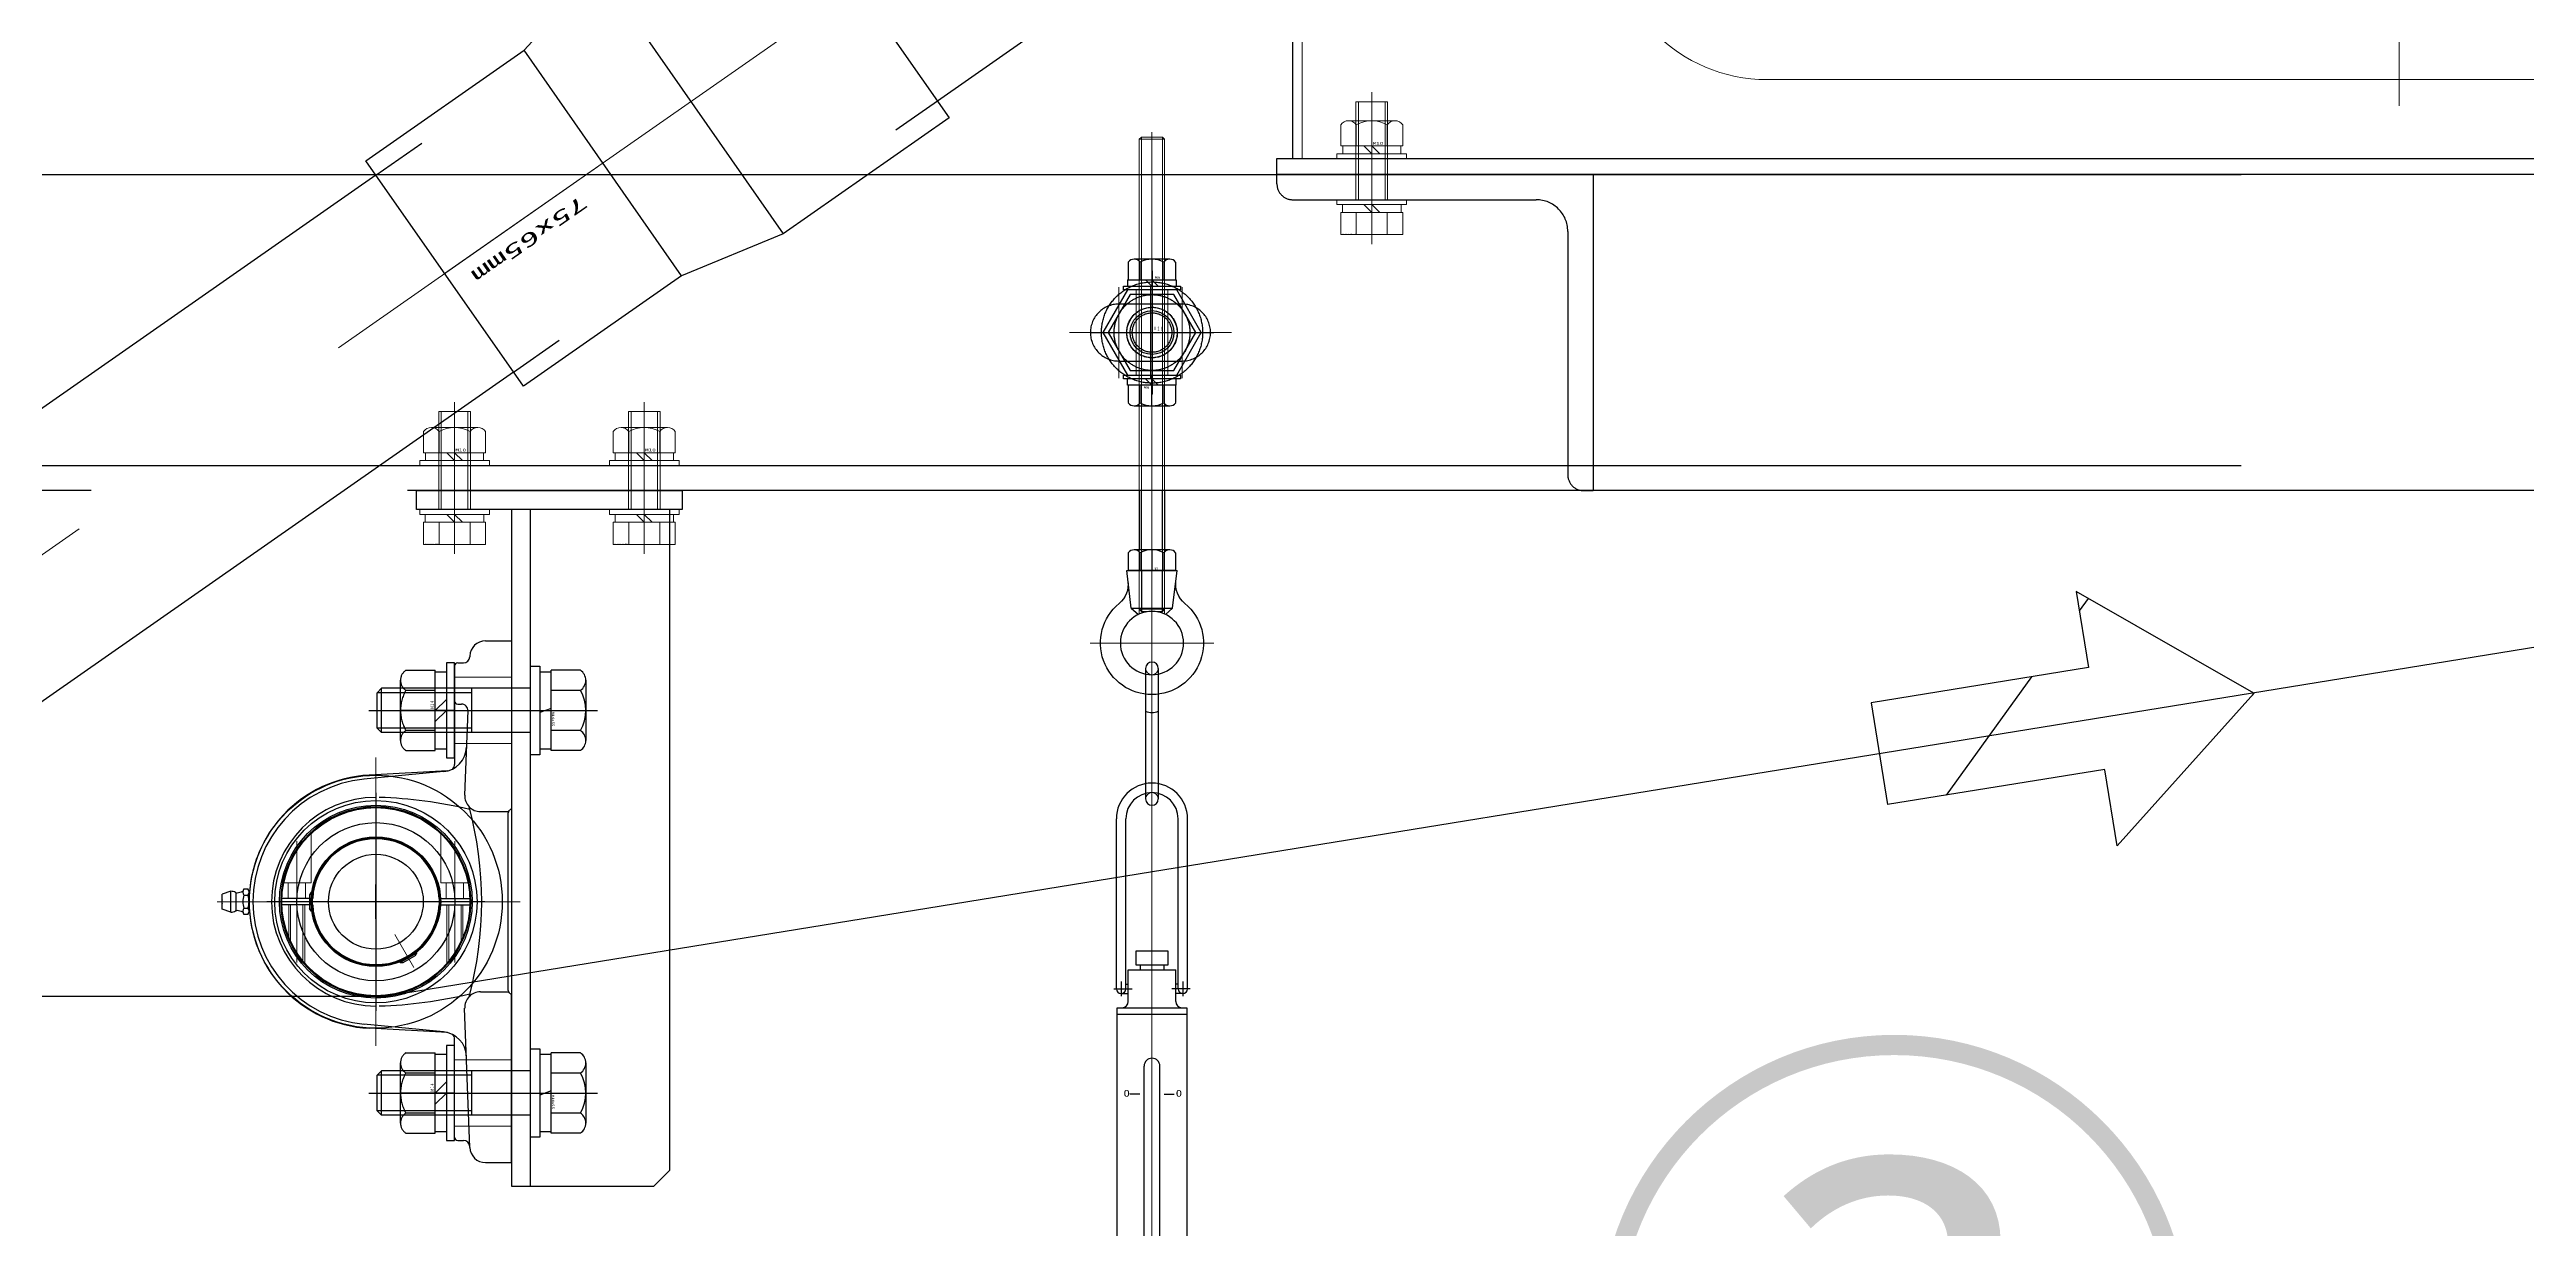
# Model space of a CAD drawing. Units: millimetres at full size. Extents: x -18456 to 18937, y -12290 to 13871.
# Drawn here: x 1365 to 3715, y -4297 to -3178 of the extents above; entities that cross this region are included whole.
import ezdxf
from ezdxf.enums import TextEntityAlignment as Align

# ---------------------------------------------------------------- set-up
doc = ezdxf.new("R2010")
doc.units = ezdxf.units.MM
doc.header["$LTSCALE"] = 100
doc.linetypes.add('CHAIN2', pattern=[12, 9, -1, 1, -1])
doc.linetypes.add('DOUBLE_CHAIN2', pattern=[12.8, 9, -1, 0.6, -0.6, 0.6, -1])
for name, color, linetype in [('0-2_0', 2, 'Continuous'), ('0-3_06_PHANTOM', 2, 'DOUBLE_CHAIN2'), ('0-4_08_DIM', 3, 'Continuous'), ('0-6_10_DRAFT', 1, 'Continuous'), ('0-A_01_NORMAL', 134, 'Continuous')]:
    doc.layers.add(name, color=color, linetype=linetype)
for name, color, linetype, lineweight in [('0-7_05_CENTER', 2, 'CHAIN2', 18), ('0-8_04_HIDDEN', 7, 'Continuous', 18), ('1-2', 5, 'Continuous', 18)]:
    doc.layers.add(name, color=color, linetype=linetype, lineweight=lineweight)
doc.styles.add('ＭＳ ゴシック', font='')
doc.styles.get('ＭＳ ゴシック').set_extended_font_data('MS Gothic')

# ---------------------------------------------------------------- blocks, each defined once
blk = doc.blocks.new('A$C7D504894_1')
at = {"layer": '0-2_0', "color": 134}
for p, q in [((-25, 700), (675, 700)), ((-25, 5), (-25, 700)), ((715, 700), (715, 699)), ((675, 697), (-25, 697)), ((678, 692.5), (678, 662)), ((713, 697), (682.5, 697)), ((-25, 660), (513.36, 660)), ((636.64, 660), (675, 660)), ((675, 5), (675, 542.98))]:
    blk.add_line(p, q, dxfattribs=at)
for points in [[(675, 660), (675, 700), (-25, 700), (-25, 660)], [(675, 542.98), (675, 607.02), (675, 700)], [(676, 660), (675, 660), (675, 700), (715, 700)]]:
    blk.add_lwpolyline(points, dxfattribs=at)
blk.add_lwpolyline([(-30, 5), (680, 5), (680, 0), (-30, 0)], close=True, dxfattribs=at)
for centre, radius in [((575, 575), 105), ((542.22, 656.13), 9.5), ((609.19, 655.54), 9.5), ((575, 575), 57.15), ((575, 575), 53.15), ((494.46, 609.19), 9.5), ((656.13, 607.78), 9.5), ((493.87, 542.22), 9.5), ((655.54, 540.81), 9.5), ((540.81, 494.46), 9.5), ((607.78, 493.87), 9.5)]:
    blk.add_circle(centre, radius, dxfattribs=at)
for centre, radius, start, end in [((713, 699), 2, 270, 0), ((682.5, 692.5), 4.5, 90, 180), ((676, 662), 2, 270, 0)]:
    blk.add_arc(centre, radius, start, end, dxfattribs=at)
at = {"layer": '0-3_06_PHANTOM'}
blk.add_line((-22, 575), (672, 575), dxfattribs=at)
at = {"layer": '0-7_05_CENTER'}
for p, q in [((200, 688.77), (200, 708.16)), ((450, 688.77), (450, 708.16)), ((695, 688.77), (695, 708.16)), ((575, 687.5), (575, 462.5)), ((536.79, 669.57), (547.65, 642.68)), ((614.85, 668.89), (603.52, 642.2)), ((481.11, 614.85), (507.8, 603.52)), ((669.57, 613.21), (642.68, 602.35)), ((687.5, 575), (462.5, 575)), ((480.43, 536.79), (507.32, 547.65)), ((668.89, 535.15), (642.2, 546.48)), ((535.15, 481.11), (546.48, 507.8)), ((613.21, 480.43), (602.35, 507.32)), ((325, 308.9), (325, 491.1)), ((416.1, 400), (233.9, 400)), ((0, -7.24), (0, 12.16)), ((650, -7.24), (650, 12.16))]:
    blk.add_line(p, q, dxfattribs=at)
blk.add_circle((575, 575), 87.5, dxfattribs=at)
at = {"layer": '0-8_04_HIDDEN'}
for p, q in [((-22, 5), (-22, 700)), ((672, 5), (672, 700)), ((513.36, 660), (636.64, 660))]:
    blk.add_line(p, q, dxfattribs=at)
blk.add_circle((325, 400), 75, dxfattribs=at)
blk = doc.blocks.new('A$C67527B72_1')
at = {"layer": '0-6_10_DRAFT'}
for p, q in [((637, 211.09), (637, 188.91)), ((648.09, 200), (625.91, 200)), ((267, 186.09), (267, 163.91)), ((278.09, 175), (255.91, 175)), ((267, -186.09), (267, -163.91)), ((278.09, -175), (255.91, -175)), ((637, -211.09), (637, -188.91)), ((648.09, -200), (625.91, -200))]:
    blk.add_line(p, q, dxfattribs=at)
at = {"layer": '0-7_05_CENTER'}
blk.add_line((-88, 0), (695.26, 0), dxfattribs=at)
at = {"layer": '0-8_04_HIDDEN'}
for p, q in [((263.67, 199.78), (637, 250)), ((537, 150), (267, 150)), ((-77, 12.5), (-78, 11.5)), ((-78, 11.5), (-78, 0)), ((0, 12.5), (-77, 12.5)), ((-77, 12.5), (-77, 4)), ((0, 14), (1, 15)), ((0, -14), (0, 14)), ((1, 15), (1, -15)), ((636, 15), (1, 15)), ((537, 15), (537, -15)), ((636, -15), (636, 15)), ((637, 14), (636, 15)), ((637, 14), (637, -14)), ((-78, 4), (-37, 4)), ((-78, -11.5), (-78, 0)), ((-77, -4), (-77, 4)), ((-78, -4), (-37, -4)), ((-77, -12.5), (-78, -11.5)), ((1, -15), (0, -14)), ((1, -15), (636, -15)), ((637, -14), (636, -15)), ((267, -150), (537, -150)), ((637, -250), (263.67, -199.78))]:
    blk.add_line(p, q, dxfattribs=at)
for points in [[(687, 200), (687, 0), (687, -200)], [(537, 15), (537, 40), (562, 65), (562, 125)], [(-78, -4), (-62, -4), (-62, 4), (-78, 4)], [(-78, -3.25), (-58, -3.25), (-58, 3.25), (-78, 3.25)], [(-58, -3.25), (-56.12, 0), (-58, 3.25)], [(0, -12.5), (-77, -12.5), (-77, -4)], [(562, -125), (562, -65), (537, -40), (537, -15)]]:
    blk.add_lwpolyline(points, dxfattribs=at)
at = {"layer": '0-8_04_HIDDEN', "color": 3}
for points in [[(537, 15), (535, 15), (537, 17)], [(537, -15), (535, -15), (537, -17)]]:
    blk.add_lwpolyline(points, close=True, dxfattribs=at)
at = {"layer": '0-8_04_HIDDEN'}
for centre, radius, start, end in [((637, 200), 50, 0, 90), ((267, 175), 25, 97.6618, 270), ((537, 125), 25, 0, 90), ((-37, 0), 4, 270, 90), ((537, -125), 25, 270, 0), ((267, -175), 25, 90, 262.3382), ((637, -200), 50, 270, 0)]:
    blk.add_arc(centre, radius, start, end, dxfattribs=at)
blk = doc.blocks.new('A$C1A3C2C0C_1_1')
at = {"layer": '0-8_04_HIDDEN'}
for p, q in [((-9.81, 11), (9.81, 11)), ((-9.81, 4), (-9.81, 11)), ((-4.91, 4), (-4.91, 11)), ((4.91, 4), (4.91, 11)), ((9.81, 4), (9.81, 11)), ((-11, 1.5), (11, 1.5)), ((-11, 1.5), (-11, 0)), ((-11, 0), (11, 0)), ((9.81, 4), (-9.81, 4)), ((-9.25, 4), (-9.25, 1.5)), ((-5, -31), (-5, 0)), ((-4.19, -31), (-4.19, 0)), ((0, 1.5), (-2.5, 4)), ((0, 4), (2.5, 1.5)), ((4.19, -31), (4.19, 0)), ((5, -31), (5, 0)), ((9.25, 1.5), (9.25, 4)), ((11, 0), (11, 1.5)), ((-5, -31), (5, -31))]:
    blk.add_line(p, q, dxfattribs=at)
at = {"layer": '0-8_04_HIDDEN', "linetype": 'CHAIN2'}
blk.add_line((0, -34), (0, 14), dxfattribs=at)
at = {"layer": '0-6_10_DRAFT', "style": 'ＭＳ ゴシック', "width": 1.8}
blk.add_text('BT-M10x35L,SW,PW', height=0.2199, dxfattribs=at).set_placement((5.1, 10.66), align=Align.BOTTOM_LEFT)
blk = doc.blocks.new('M10Nza_1_1')
at = {"layer": '0-8_04_HIDDEN'}
for p, q in [((-9.8, 4), (-9.8, 10.69)), ((-7.35, 12), (7.35, 12)), ((-4.9, 4), (-4.9, 10.69)), ((4.9, 10.69), (4.9, 4)), ((9.8, 10.69), (9.8, 4)), ((-9.8, 4), (9.8, 4)), ((-9.2, 1.5), (-9.2, 4)), ((0, 1.5), (-2.5, 4)), ((0, 4), (2.5, 1.5)), ((9.2, 4), (9.2, 1.5))]:
    blk.add_line(p, q, dxfattribs=at)
at = {"layer": '0-8_04_HIDDEN', "linetype": 'CHAIN2'}
blk.add_line((0, 12), (0, 0), dxfattribs=at)
at = {"layer": '0-8_04_HIDDEN'}
blk.add_lwpolyline([(-11, 1.5), (11, 1.5), (11, 0), (-11, 0)], close=True, dxfattribs=at)
for centre, radius, start, end in [((-7.35, 9.06), 2.94, 33.626, 146.374), ((0, 2.2), 9.8, 60, 120), ((7.35, 9.06), 2.94, 33.626, 146.374)]:
    blk.add_arc(centre, radius, start, end, dxfattribs=at)
at = {"layer": '0-6_10_DRAFT', "style": 'ＭＳ ゴシック', "width": 1.8}
blk.add_text('M10', height=0.916, dxfattribs=at).set_placement((0.26, 4.12), align=Align.BOTTOM_LEFT)
blk = doc.blocks.new('A$C77FD0713_1')
at = {"layer": '0-2_0'}
for name, p in [('A$C7D504894_1', (-650, 0)), ('M10Nza_1_1', (-650, 5))]:
    blk.add_blockref(name, p, dxfattribs=at)
at = {"layer": '0-8_04_HIDDEN'}
for name, p, rotation in [('A$C67527B72_1', (-325, 717), 270), ('A$C1A3C2C0C_1_1', (-650, -8), 180)]:
    blk.add_blockref(name, p, dxfattribs=dict(at, rotation=rotation))
blk = doc.blocks.new('A$C630344D5_1_1')
at = {"layer": '0-3_06_PHANTOM', "color": 5}
for p, q in [((2033.59, 286.7), (1194.81, 150.59)), ((1190, 150.2), (280, 150.2))]:
    blk.add_line(p, q, dxfattribs=at)
blk.add_arc((1190, 180.2), 30, 269.99916, 279.21725, dxfattribs=at)
at = {"layer": '0-6_10_DRAFT'}
for p, q in [((1195.43, 180.2), (1184.57, 180.2)), ((1190, 174.77), (1190, 185.63))]:
    blk.add_line(p, q, dxfattribs=at)
blk = doc.blocks.new('A$C448B04A9_1_1')
at = {"layer": '0-3_06_PHANTOM', "color": 7}
for p, q in [((3, 100), (0, 100)), ((0, 0), (0, 100)), ((8, 18), (8, 95)), ((95, 8), (18, 8)), ((0, 0), (100, 0)), ((100, 3), (100, 0))]:
    blk.add_line(p, q, dxfattribs=at)
for centre, radius, start, end in [((3, 95), 5, 0, 90), ((18, 18), 10, 180, 270), ((95, 3), 5, 0, 90)]:
    blk.add_arc(centre, radius, start, end, dxfattribs=at)
blk = doc.blocks.new('A$C27AD2B2D_1_1')
at = {"layer": '0-3_06_PHANTOM', "color": 7}
for p, q in [((1895, 909), (1875, 909)), ((1875, 891), (1895, 891)), ((50, 858), (2550, 858))]:
    blk.add_line(p, q, dxfattribs=at)
blk.add_lwpolyline([(50, 950), (2550, 950), (2550, 850), (50, 850)], close=True, dxfattribs=at)
for centre, start, end in [((1875, 900), 90, 270), ((1895, 900), 270, 90)]:
    blk.add_arc(centre, 9, start, end, dxfattribs=at)
at = {"layer": '0-7_05_CENTER'}
for p, q in [((1955, 933.78), (1955, 958.24)), ((1875, 885.62), (1875, 914.38)), ((1885, 885.62), (1885, 914.38)), ((1895, 885.62), (1895, 914.38)), ((1910.59, 900), (1859.41, 900)), ((1664.9, 838.72), (1664.9, 869.12)), ((1724.9, 838.72), (1724.9, 869.12))]:
    blk.add_line(p, q, dxfattribs=at)
at = {"layer": '0-8_04_HIDDEN', "rotation": 180}
blk.add_blockref('A$C448B04A9_1_1', (2025, 950), dxfattribs=at)
blk = doc.blocks.new('径違いソケット(TS-RS)-75mm×65mma_1_1')
at = {"layer": '0-3_06_PHANTOM'}
for p, q in [((0, 51), (64, 51)), ((64, -51), (64, 51)), ((64, 51), (98, 43.5)), ((98, 43.5), (98, -43.5)), ((98, 43.5), (159, 43.5)), ((159, 43.5), (159, -43.5))]:
    blk.add_line(p, q, dxfattribs=at)
for points in [[(64, -51), (0, -51), (0, 51)], [(159, -43.5), (98, -43.5), (64, -51)]]:
    blk.add_lwpolyline(points, dxfattribs=at)
at = {"layer": '0-6_10_DRAFT'}
for p, q in [((0, 44.5), (16.06, 44.5)), ((159, 38), (141.32, 38)), ((159, -38), (141.32, -38)), ((0, -44.5), (16.06, -44.5))]:
    blk.add_line(p, q, dxfattribs=at)
at = {"layer": '0-7_05_CENTER'}
blk.add_line((159, 0), (0, 0), dxfattribs=at)
at = {"layer": '0-6_10_DRAFT', "style": 'ＭＳ ゴシック', "width": 2.05}
blk.add_text('75x65mm', height=4.399, dxfattribs=at).set_placement((109.27, 3.02), align=Align.BOTTOM_LEFT)
blk = doc.blocks.new('A$C18500DD8_1')
at = {"layer": '0-3_06_PHANTOM', "color": 7}
for p, q in [((-650.74, 2.13), (-1107.4, -316.79)), ((-1284.99, -340.18), (-1851.57, -735.86)), ((-1241.48, -402.49), (-1808.05, -798.17))]:
    blk.add_line(p, q, dxfattribs=at)
at = {"layer": '0-7_05_CENTER'}
blk.add_line((-395, 235), (-1919.99, -830.01), dxfattribs=at)
at = {"layer": '0-3_06_PHANTOM', "rotation": 214.92827}
blk.add_blockref('径違いソケット(TS-RS)-75mm×65mma_1_1', (-1132.88, -280.3), dxfattribs=at)
blk = doc.blocks.new('A$C67E3024E_1_1')
at = {"layer": '0-4_08_DIM'}
for p, q in [((8.395, 2.716), (20, 2.716)), ((11.426, -2.716), (16.858, 2.716)), ((20, -2.716), (20, 2.716)), ((0, 0), (0.099, 0.099)), ((8.395, -2.716), (20, -2.716)), ((7.823, -6.319), (8.395, -5.747))]:
    blk.add_line(p, q, dxfattribs=at)
for points in [[(0, 0.019), (8.395, 6.8), (8.395, 2.735)], [(0, 0), (8.395, -6.781), (8.395, -2.716)]]:
    blk.add_lwpolyline(points, dxfattribs=at)
blk = doc.blocks.new('MUCAP206Ja_1_1')
at = {"layer": '0-2_0'}
for p, q in [((-3.3, 88.8), (-2.4, 91.5)), ((-3.3, 88.8), (3.3, 88.8)), ((-2.8, 87.05), (2.8, 87.05)), ((-2.4, 91.5), (2.4, 91.5)), ((3.3, 88.8), (2.4, 91.5)), ((-4.04, 83.37), (-4.04, 84.63)), ((3.03, 83), (-3.03, 83)), ((-2.02, 84.63), (-2.02, 83.37)), ((2.02, 84.63), (2.02, 83.37)), ((4.04, 84.63), (4.04, 83.37)), ((3, 63.4), (-3, 63.4)), ((-2.45, 63), (-2.45, 63.72)), ((2.13, 63.9), (-2.13, 63.9)), ((2.45, 63), (2.45, 63.72)), ((-41.38, 20.25), (-40.04, 45.06)), ((-41.16, 21.47), (-38.73, 46.65)), ((41.16, 21.47), (38.73, 46.65)), ((41.38, 20.25), (40.04, 45.06)), ((-18.84, 35.48), (-19.25, 35.25)), ((-19.25, 35.25), (-16.25, 30.05)), ((-19.25, 35.25), (-19.25, 34.25)), ((-18.63, 34.97), (-19.25, 34.61)), ((-19.25, 34.25), (-17.12, 30.55)), ((-16.25, 30.05), (-17.12, 30.55)), ((-16.18, 30.73), (-16.8, 30.37)), ((-15.84, 30.29), (-16.25, 30.05)), ((-75.5, 17), (-75.5, 15.19)), ((-74.5, 18), (-43.4, 18)), ((74.5, 18), (43.4, 18)), ((62.5, 17), (62.5, 15.82)), ((75.5, 17), (75.5, 15.19)), ((-82.5, 8.18), (-82.5, 0)), ((-77.69, 13.18), (-33.69, 14.81)), ((-28.5, 9.81), (-28.5, 1)), ((28.5, 9.81), (28.5, 1)), ((60.43, 13.82), (33.69, 14.81)), ((77.69, 13.18), (77.43, 13.19)), ((82.5, 8.18), (82.5, 0)), ((-82.5, 0), (-29.5, 0)), ((-29.5, 0), (-28.5, 1)), ((-28.09, 1), (28.09, 1)), ((29.5, 0), (28.5, 1)), ((82.5, 0), (29.5, 0))]:
    blk.add_line(p, q, dxfattribs=at)
for points in [[(-3, 62.93), (-3, 63.4), (-2.13, 63.9)], [(3, 62.93), (3, 63.4), (2.13, 63.9)]]:
    blk.add_lwpolyline(points, dxfattribs=at)
for radius in [32, 29.75, 20.25, 15]:
    blk.add_circle((0, 42.9), radius, dxfattribs=at)
for centre, radius, start, end in [((0, 88.8), 3.3, 180, 208.06161), ((-8.79, 87.42), 6, 336.17154, 353.89834), ((-3.62, 86.87), 0.8, 353.89834, 28.06161), ((0, 90.01), 1.59, 69.55499, 110.44501), ((3.62, 86.87), 0.8, 151.93839, 186.10166), ((8.79, 87.42), 6, 186.10166, 203.82846), ((0, 88.8), 3.3, 331.93839, 0), ((0, 42.9), 40.1, 3.08459, 176.91541), ((0, 42.9), 38.91, 5.52315, 174.47685), ((-3.03, 83.44), 1.56, 49.73979, 130.26021), ((-3.03, 84.56), 1.56, 229.73979, 310.26021), ((0, 79.3), 5.7, 69.22909, 110.77091), ((0, 88.7), 5.7, 249.22909, 290.77091), ((3.03, 83.44), 1.56, 49.73979, 130.26021), ((3.03, 84.56), 1.56, 229.73979, 310.26021), ((0, 42.9), 33, 0, 180), ((112.94, 46.65), 146, 181.90096, 193.24508), ((-112.94, 46.65), 146, 346.75492, 358.09904), ((-74.5, 17), 1, 90, 180), ((-49.13, 22.24), 8, 272.1211, 354.47685), ((-43.4, 20), 2, 270, 312.59897), ((49.13, 22.24), 8, 185.52315, 267.8789), ((43.4, 20), 2, 227.40103, 270), ((60.5, 15.82), 2, 267.8789, 0), ((63.5, 17), 1, 90, 180), ((74.5, 17), 1, 0, 90), ((-77.5, 8.18), 5, 92.1211, 180), ((-77.5, 15.19), 2, 272.1211, 0), ((-33.5, 9.81), 5, 0, 92.1211), ((0, 123.4), 114, 254.71535, 285.28465), ((33.5, 9.81), 5, 87.8789, 180), ((77.5, 15.19), 2, 180, 267.8789), ((77.5, 8.18), 5, 0, 87.8789), ((-28.09, 0), 1, 90, 135), ((28.09, 0), 1, 45, 90)]:
    blk.add_arc(centre, radius, start, end, dxfattribs=at)
at = {"layer": '0-6_10_DRAFT'}
blk.add_circle((0, 42.9), 25, dxfattribs=at)
at = {"layer": '0-7_05_CENTER'}
for p, q in [((0, 93.11), (0, 0)), ((-45.17, 42.9), (45.17, 42.9)), ((-20.78, 30.9), (-10.39, 36.9)), ((-60.5, 23), (-60.5, -5)), ((60.5, 23), (60.5, -5))]:
    blk.add_line(p, q, dxfattribs=at)
at = {"layer": '0-8_04_HIDDEN', "color": 2}
for p, q in [((-71, 18), (-71, 0)), ((-50, 18), (-50, 0)), ((50, 18), (50, 0)), ((71, 18), (71, 0))]:
    blk.add_line(p, q, dxfattribs=at)
blk = doc.blocks.new('M14Nza_1_1')
at = {"layer": '0-3_06_PHANTOM', "color": 7}
for p, q in [((-9.52, 17.1), (9.52, 17.1)), ((-12.7, 15.4), (-12.7, 6.1)), ((-6.35, 6.1), (-6.35, 15.4)), ((6.35, 15.4), (6.35, 6.1)), ((12.7, 15.4), (12.7, 6.1)), ((-12.7, 6.1), (12.7, 6.1)), ((-12.25, 2.6), (-12.25, 6.1)), ((-3.5, 6.1), (0, 2.6)), ((0, 6.1), (3.5, 2.6)), ((12.25, 6.1), (12.25, 2.6))]:
    blk.add_line(p, q, dxfattribs=at)
at = {"layer": '0-3_06_PHANTOM', "color": 7, "linetype": 'CHAIN2'}
blk.add_line((0, 0), (0, 17.1), dxfattribs=at)
at = {"layer": '0-3_06_PHANTOM', "color": 7}
blk.add_lwpolyline([(-15, 0), (15, 0), (15, 2.6), (-15, 2.6)], close=True, dxfattribs=at)
for centre, radius, start, end in [((-9.52, 13.29), 3.81, 33.626, 146.374), ((0, 4.4), 12.7, 60, 120), ((9.52, 13.29), 3.81, 33.626, 146.374)]:
    blk.add_arc(centre, radius, start, end, dxfattribs=at)
at = {"layer": '0-6_10_DRAFT', "style": 'ＭＳ ゴシック', "width": 0.6}
blk.add_text('Ｍ１４', height=1.1, dxfattribs=at).set_placement((0.39, 6.2), align=Align.BOTTOM_LEFT)
blk = doc.blocks.new('A$C6FDC4AF3_1_1')
at = {"layer": '0-2_0', "color": 134}
for radius in [40, 30.5, 20.5]:
    blk.add_circle((0, 0), radius, dxfattribs=at)
at = {"layer": '0-7_05_CENTER'}
for p, q in [((0, -45.6), (0, 45.6)), ((45.6, 0), (-45.6, 0))]:
    blk.add_line(p, q, dxfattribs=at)
blk = doc.blocks.new('A$C6A332CFA_1_1')
at = {"layer": '0-2_0', "color": 134}
for radius in [30, 20]:
    blk.add_circle((0, 0), radius, dxfattribs=at)
at = {"layer": '0-6_10_DRAFT'}
for p, q in [((0, -34.46), (0, 34.46)), ((34.46, 0), (-34.46, 0))]:
    blk.add_line(p, q, dxfattribs=at)
at = {"layer": '0-A_01_NORMAL'}
blk.add_circle((0, 0), 15, dxfattribs=at)
blk = doc.blocks.new('SCSPJ40-12a_1')
at = {"layer": '0-2_0'}
for p, q in [((-1, 19.97), (-1, 29.98)), ((1, 19.97), (1, 29.98)), ((-1, -19.97), (-1, -29.98)), ((1, -19.97), (1, -29.98))]:
    blk.add_line(p, q, dxfattribs=at)
for radius, start, end in [(30, 91.91021, 268.08979), (30, 271.91021, 88.08979), (20, 92.86598, 267.13403), (20, 272.86599, 87.13401)]:
    blk.add_arc((0, 0), radius, start, end, dxfattribs=at)
at = {"layer": '0-7_05_CENTER'}
for p, q in [((0, 32.3), (0, -32.3)), ((-19.19, 25), (19.19, 25)), ((-32.3, 0), (32.3, 0)), ((-19.19, -25), (19.19, -25))]:
    blk.add_line(p, q, dxfattribs=at)
at = {"layer": '0-8_04_HIDDEN', "color": 2}
for p, q in [((-13.18, 26.95), (-1, 26.95)), ((-11.99, 27.5), (-1, 27.5)), ((1, 27.75), (6, 27.75)), ((6, 20.5), (6, 29.39)), ((-19.84, 22.5), (-1, 22.5)), ((-19.2, 23.05), (-1, 23.05)), ((1, 22.25), (6, 22.25)), ((6, 20.5), (21.9, 20.5)), ((-19.84, -22.5), (-1, -22.5)), ((-19.2, -23.05), (-1, -23.05)), ((1, -22.25), (6, -22.25)), ((6, -20.5), (6, -29.39)), ((6, -20.5), (21.9, -20.5)), ((-13.18, -26.95), (-1, -26.95)), ((-11.99, -27.5), (-1, -27.5)), ((1, -27.75), (6, -27.75))]:
    blk.add_line(p, q, dxfattribs=at)
blk = doc.blocks.new('A$C235153E3_1')
at = {"layer": '0-8_04_HIDDEN'}
for name in ['A$C6FDC4AF3_1_1', 'A$C6A332CFA_1_1', 'SCSPJ40-12a_1']:
    blk.add_blockref(name, (0, 0), dxfattribs=at)
blk = doc.blocks.new('A$C2ADC56F7_1_1')
at = {"layer": '0-6_10_DRAFT'}
blk.add_circle((42.9, 0), 25, dxfattribs=at)
at = {"layer": '0-2_0', "rotation": 270}
for name, p in [('MUCAP206Ja_1_1', (0, 0)), ('M14Nza_1_1', (18, 60.5)), ('M14Nza_1_1', (18, -60.5))]:
    blk.add_blockref(name, p, dxfattribs=at)
at = {"layer": '0-8_04_HIDDEN', "rotation": 270}
blk.add_blockref('A$C235153E3_1', (42.9, 0), dxfattribs=at)
blk = doc.blocks.new('A$C23690BA9_1_1')
at = {"layer": '0-2_0', "color": 134}
for p, q in [((20, 941), (20, 727)), ((26, 727), (26, 941)), ((70, 941), (70, 732)), ((70, 732), (65, 727)), ((20, 727), (65, 727))]:
    blk.add_line(p, q, dxfattribs=at)
blk.add_lwpolyline([(-10, 947), (74, 947), (74, 941), (-10, 941)], close=True, dxfattribs=at)
at = {"layer": '0-7_05_CENTER'}
for p, q in [((2, 931.69), (2, 955.84)), ((62, 931.69), (62, 955.84)), ((11.79, 877.5), (34.06, 877.5)), ((11.79, 756.5), (34.06, 756.5))]:
    blk.add_line(p, q, dxfattribs=at)
blk = doc.blocks.new('A$C235047F9_1_1')
at = {"layer": '0-2_0'}
blk.add_blockref('A$C23690BA9_1_1', (0, 0), dxfattribs=at)
blk = doc.blocks.new('A$C3DE3586F_1_1')
at = {"layer": '0-2_0', "color": 134}
for p, q in [((-12.7, 15.8), (-12.7, 6.5)), ((-9.52, 17.5), (9.52, 17.5)), ((-6.35, 6.5), (-6.35, 15.8)), ((6.35, 15.8), (6.35, 6.5)), ((12.7, 15.8), (12.7, 6.5)), ((-14, 0), (-14, 3)), ((-14, 3), (14, 3)), ((14, 0), (-14, 0)), ((12.7, 6.5), (-12.7, 6.5)), ((-12.25, 3), (-12.25, 6.5)), ((-0.64, 6.5), (0.64, 3)), ((12.25, 6.5), (12.25, 3)), ((14, 3), (14, 0)), ((7, -18.5), (-7, -18.5)), ((-5.6, -18.5), (-5.6, -48.5)), ((5.6, -18.5), (5.6, -48.5)), ((7, -47.1), (-7, -47.1)), ((5.6, -48.5), (-5.6, -48.5))]:
    blk.add_line(p, q, dxfattribs=at)
at = {"layer": '0-2_0', "color": 134, "linetype": 'CHAIN2'}
blk.add_line((0, -51.09), (0, 21.25), dxfattribs=at)
at = {"layer": '0-2_0', "color": 134}
for points in [[(-7, 0), (-7, -47.1), (-5.6, -48.5)], [(7, 0), (7, -47.1), (5.6, -48.5)]]:
    blk.add_lwpolyline(points, dxfattribs=at)
for centre, radius, start, end in [((-9.52, 13.69), 3.81, 33.626, 146.374), ((0, 4.8), 12.7, 60, 120), ((9.52, 13.69), 3.81, 33.626, 146.374)]:
    blk.add_arc(centre, radius, start, end, dxfattribs=at)
at = {"layer": '0-6_10_DRAFT', "style": 'ＭＳ ゴシック', "width": 1.5}
blk.add_text('M14x55', height=0.733, dxfattribs=at).set_placement((0.53, 6.6), align=Align.BOTTOM_LEFT)
blk = doc.blocks.new('A$C335A6AAC_1_1')
at = {"layer": '0-2_0'}
for name, p, rotation in [('A$C1A3C2C0C_1_1', (-48, 14), 180), ('A$C1A3C2C0C_1_1', (12, 14), 180), ('A$C2ADC56F7_1_1', (-30, -110), 180), ('A$C3DE3586F_1_1', (-24, -49.5), 270), ('A$C3DE3586F_1_1', (-24, -170.5), 270)]:
    blk.add_blockref(name, p, dxfattribs=dict(at, rotation=rotation))
for name, p in [('M10Nza_1_1', (-48, 28)), ('M10Nza_1_1', (12, 28)), ('A$C235047F9_1_1', (-50, -927))]:
    blk.add_blockref(name, p, dxfattribs=at)
blk = doc.blocks.new('A$C04EE0C66')
at = {"layer": '0-2_0', "color": 134}
blk.add_lwpolyline([(-7.8, 13.5), (-15.6, 0), (-7.8, -13.5), (7.79, -13.5), (15.58, 0), (7.79, 13.5)], close=True, dxfattribs=at)
for radius in [8, 6.92]:
    blk.add_circle((-0.01, 0), radius, dxfattribs=at)
at = {"layer": '0-7_05_CENTER'}
for p, q in [((-0.01, -19.61), (-0.01, 19.61)), ((19.61, 0), (-19.62, 0))]:
    blk.add_line(p, q, dxfattribs=at)
at = {"layer": '0-8_04_HIDDEN'}
for p, q in [((-5.01, 13.5), (-5.01, -13.5)), ((4.99, 13.5), (4.99, -13.5))]:
    blk.add_line(p, q, dxfattribs=at)
blk = doc.blocks.new('A$C68742FED')
at = {"layer": '0-2_0'}
for p, q in [((-2, 2), (39.3, 2)), ((-2, -2), (39.3, -2))]:
    blk.add_line(p, q, dxfattribs=at)
for centre, radius, start, end in [((-2, 0), 2, 90, 270), ((7.24, -0.02), 4.75, 335.33734, 25.17918), ((39.3, 0), 2, 270, 90)]:
    blk.add_arc(centre, radius, start, end, dxfattribs=at)
at = {"layer": '0-7_05_CENTER'}
blk.add_line((43.28, 0), (-7.24, 0), dxfattribs=at)
at = {"layer": '0-8_04_HIDDEN', "color": 2}
for centre, start, end in [((-2, 0), 270, 90), ((39.3, 0), 90, 270)]:
    blk.add_arc(centre, 2, start, end, dxfattribs=at)
blk = doc.blocks.new('M8アイナットa')
at = {"layer": '0-2_0'}
for p, q in [((-6.54, 12), (-8, 0)), ((-6.54, 12), (-4.28, 13.96)), ((-6.54, 12), (6.54, 12)), ((6.54, 12), (4.28, 13.96)), ((6.54, 12), (8, 0)), ((-8, 0), (8, 0))]:
    blk.add_line(p, q, dxfattribs=at)
blk.add_circle((0, 23), 10, dxfattribs=at)
for centre, radius, start, end in [((0, 23), 16.3, 309.73857, 230.26143), ((-15.53, 4.31), 8, 353.07189, 50.26143), ((15.53, 4.31), 8, 129.73857, 186.92811)]:
    blk.add_arc(centre, radius, start, end, dxfattribs=at)
at = {"layer": '0-7_05_CENTER'}
for p, q in [((0, 42.41), (0, -2.36)), ((-19.57, 23), (19.57, 23))]:
    blk.add_line(p, q, dxfattribs=at)
at = {"layer": '0-8_04_HIDDEN', "color": 2}
for p, q in [((-4, 13.83), (-4, 0)), ((-3.25, 13.54), (-3.25, 0)), ((3.25, 13.54), (3.25, 0)), ((4, 13.83), (4, 0))]:
    blk.add_line(p, q, dxfattribs=at)
blk = doc.blocks.new('A$C49BB2EA1')
at = {"layer": '0-8_04_HIDDEN'}
for p, q in [((-4, 149.32), (-3.32, 150)), ((-4, 149.32), (-4, 0.68)), ((4, 149.32), (-4, 149.32)), ((-3.32, 150), (-3.32, 0)), ((3.32, 150), (-3.32, 150)), ((3.32, 150), (3.32, 0)), ((4, 149.32), (3.32, 150)), ((4, 149.32), (4, 0.68)), ((4, 0.68), (-4, 0.68)), ((-4, 0.68), (-3.32, 0)), ((3.32, 0), (-3.32, 0)), ((4, 0.68), (3.32, 0))]:
    blk.add_line(p, q, dxfattribs=at)
at = {"layer": '0-8_04_HIDDEN', "linetype": 'CHAIN2'}
blk.add_line((0, 151.55), (0, -1.71), dxfattribs=at)
blk = doc.blocks.new('M8Nu_1_1')
at = {"layer": '0-2_0', "color": 134}
for p, q in [((-7.5, 5.5), (-7.5, 0)), ((-7.5, 5.5), (-7.5, 0)), ((7.5, 0), (-7.5, 0)), ((5.62, 6.5), (-5.62, 6.5)), ((5.62, 6.5), (-5.62, 6.5)), ((-3.75, 0), (-3.75, 5.5)), ((-3.75, 0), (-3.75, 5.5)), ((3.75, 5.5), (3.75, 0)), ((3.75, 5.5), (3.75, 0)), ((7.5, 0), (7.5, 5.5)), ((7.5, 0), (7.5, 5.5))]:
    blk.add_line(p, q, dxfattribs=at)
at = {"layer": '0-2_0', "color": 134, "linetype": 'CHAIN2'}
blk.add_line((0, 6.5), (0, 0), dxfattribs=at)
at = {"layer": '0-2_0', "color": 134}
for centre, radius, start, end in [((-5.62, 4.25), 2.25, 33.626, 146.374), ((-5.62, 4.25), 2.25, 33.626, 146.374), ((0, -1), 7.5, 60, 120), ((5.62, 4.25), 2.25, 33.626, 146.374)]:
    blk.add_arc(centre, radius, start, end, dxfattribs=at)
at = {"layer": '0-6_10_DRAFT', "style": 'ＭＳ ゴシック', "width": 0.6}
blk.add_text('Ｍ８', height=0.733, dxfattribs=at).set_placement((0.71, -0.03), align=Align.BOTTOM_LEFT)
blk = doc.blocks.new('ST-10d')
at = {"layer": '0-2_0'}
for p, q in [((-271.05, 12.5), (-274.46, 2)), ((-217.05, 9), (-269.05, 9)), ((-70.05, 11), (-70.05, -11)), ((-63.55, 9.75), (-63.55, 7.5)), ((-62.05, 11.25), (-8.25, 11.25)), ((-62.05, 8.25), (-8.25, 8.25)), ((-60.55, 8.25), (-60.55, 7.5)), ((-295.05, 2), (-343.05, 2)), ((-209.31, 2.5), (-86.48, 2.5)), ((-200.74, 3.84), (-200.74, 7.03)), ((-151.71, 0), (-150.4, 2)), ((-150.4, -2), (-151.71, 0)), ((-149.1, 0), (-150.4, 2)), ((-150.4, -2), (-149.1, 0)), ((-95.34, 3.84), (-95.34, 7.03)), ((-66.05, 7.5), (-56.05, 7.5)), ((-56.05, 7.5), (-56.05, -7.5)), ((-54.52, 3.72), (-56.05, 3.72)), ((-295.05, -2), (-343.05, -2)), ((-271.05, -12.5), (-274.46, -2)), ((-209.31, -2.5), (-86.48, -2.5)), ((-200.74, -3.84), (-200.74, -7.03)), ((-95.34, -3.84), (-95.34, -7.03)), ((-66.05, -7.5), (-56.05, -7.5)), ((-63.55, -9.75), (-63.55, -7.5)), ((-60.55, -8.25), (-60.55, -7.5)), ((-54.52, -3.72), (-56.05, -3.72)), ((-217.05, -9), (-269.05, -9)), ((-62.05, -8.25), (-8.25, -8.25)), ((-62.05, -11.25), (-8.25, -11.25))]:
    blk.add_line(p, q, dxfattribs=at)
for points in [[(-271.05, 12.5), (-271.05, -12.5), (-269.05, -12.5), (-269.05, 12.5)], [(-68.05, 11), (-68.05, -11), (-217.05, -11), (-217.05, 11)], [(-272.51, 2), (-272.51, -2), (-288.55, -2), (-288.55, 2)], [(-50.05, 5), (-50.05, -5), (-54.52, -5), (-54.52, 5)]]:
    blk.add_lwpolyline(points, close=True, dxfattribs=at)
for centre, radius in [((-291.05, 0), 10), ((-343.05, 0), 2), ((-291.05, 0), 6), ((-295.05, 0), 2), ((-150.4, 0), 2)]:
    blk.add_circle(centre, radius, dxfattribs=at)
for centre, radius, start, end in [((-66.05, 9.5), 2, 180, 270), ((-62.05, 9.75), 1.5, 90, 270), ((-8.25, 0), 11.25, 270, 90), ((-8.25, 0), 8.25, 270, 90), ((-209.31, 0), 2.5, 90, 270), ((-86.48, 0), 2.5, 270, 90), ((-66.05, -9.5), 2, 90, 180), ((-62.05, -9.75), 1.5, 90, 270)]:
    blk.add_arc(centre, radius, start, end, dxfattribs=at)
blk.add_ellipse((-325.78, 0), major_axis=(0, 2), ratio=0.707107, dxfattribs=at)
at = {"layer": '0-6_10_DRAFT'}
for p, q in [((-59.69, 9.75), (-64.4, 9.75)), ((-62.05, 12.11), (-62.05, 6.3)), ((-62.05, -12.11), (-62.05, -6.3)), ((-59.69, -9.75), (-64.4, -9.75))]:
    blk.add_line(p, q, dxfattribs=at)
at = {"layer": '0-7_05_CENTER'}
blk.add_line((7.71, 0), (-349.94, 0), dxfattribs=at)
at = {"layer": '0-4_08_DIM', "color": 2, "style": 'ＭＳ ゴシック', "width": 1.35}
for p in [(-96.83, 9.01), (-96.83, -7.51)]:
    blk.add_text('0', height=2.2, rotation=270, dxfattribs=at).set_placement(p, align=Align.BOTTOM_LEFT)
blk = doc.blocks.new('M8Nza_1_1')
at = {"layer": '0-2_0'}
for p, q in [((-7.5, 8.69), (-7.5, 3.2)), ((5.62, 9.7), (-5.63, 9.7)), ((-3.75, 3.2), (-3.75, 8.69)), ((3.75, 8.69), (3.75, 3.2)), ((7.5, 3.2), (7.5, 8.69)), ((-7.7, 3.2), (7.7, 3.2)), ((-7.7, 3.2), (-7.7, 1.2)), ((0, 1.2), (-2, 3.2)), ((0, 3.2), (2, 1.2)), ((7.7, 3.2), (7.7, 1.2))]:
    blk.add_line(p, q, dxfattribs=at)
at = {"layer": '0-2_0', "linetype": 'CHAIN2'}
blk.add_line((0, 9.7), (0, 0), dxfattribs=at)
at = {"layer": '0-2_0'}
blk.add_lwpolyline([(-9, 1.2), (9, 1.2), (9, 0), (-9, 0)], close=True, dxfattribs=at)
for centre, radius, start, end in [((-5.63, 7.45), 2.25, 33.626, 146.374), ((0, 2.2), 7.5, 60, 120), ((5.62, 7.45), 2.25, 33.626, 146.374)]:
    blk.add_arc(centre, radius, start, end, dxfattribs=at)
at = {"layer": '0-6_10_DRAFT', "style": 'ＭＳ ゴシック', "width": 1.75}
blk.add_text('M8', height=0.733, dxfattribs=at).set_placement((0.87, 3.27), align=Align.BOTTOM_LEFT)
blk = doc.blocks.new('A$C1DD32577')
at = {"layer": '0-2_0', "xscale": -1, "rotation": 180}
blk.add_blockref('M8アイナットa', (-1.49, 446.43), dxfattribs=at)
at = {"layer": '0-2_0'}
blk.add_blockref('M8Nu_1_1', (-1.49, 446.43), dxfattribs=at)
for name, p, rotation in [('A$C68742FED', (-1.49, 413.43), 270), ('ST-10d', (-1.49, 376.13), 90)]:
    blk.add_blockref(name, p, dxfattribs=dict(at, rotation=rotation))
at = {"layer": '0-8_04_HIDDEN'}
for name, p in [('A$C49BB2EA1', (-1.49, 433.43)), ('M8Nza_1_1', (-1.49, 535.15))]:
    blk.add_blockref(name, p, dxfattribs=at)
at = {"layer": '0-8_04_HIDDEN', "rotation": 180}
blk.add_blockref('M8Nza_1_1', (-1.49, 508.15), dxfattribs=at)
blk = doc.blocks.new('16b_1_1')
at = {"layer": '0-3_06_PHANTOM', "color": 7, "linetype": 'CHAIN2'}
for p, q in [((0, 19.54), (0, -19.54)), ((-19.54, 0), (19.54, 0))]:
    blk.add_line(p, q, dxfattribs=at)
at = {"layer": '0-3_06_PHANTOM', "color": 7}
for p, q in [((-6.92, 11.99), (-13.85, 0)), ((6.93, 11.99), (-6.92, 11.99)), ((13.85, 0), (6.93, 11.99)), ((-13.85, 0), (-6.92, -11.99)), ((6.93, -11.99), (13.85, 0)), ((-6.92, -11.99), (6.93, -11.99))]:
    blk.add_line(p, q, dxfattribs=at)
for radius in [16, 11.99, 8, 6.25]:
    blk.add_circle((0, 0), radius, dxfattribs=at)
at = {"layer": '0-6_10_DRAFT', "style": 'ＭＳ ゴシック', "width": 0.6}
blk.add_text('Ｍ１６', height=1.257, dxfattribs=at).set_placement((0.41, 0.18), align=Align.BOTTOM_LEFT)

msp = doc.modelspace()

# ---------------------------------------------------------------- linework, layer by layer
at = {"layer": '0-2_0', "color": 134}
for p, q in [((2398.7, -3652.8), (2398.7, -3596.7)), ((2400.7, -3652.8), (2400.7, -3596.7)), ((2420.6, -3652.8), (2420.6, -3596.7)), ((2422.7, -3652.8), (2422.7, -3596.7))]:
    msp.add_line(p, q, dxfattribs=at)

# ---------------------------------------------------------------- block references
at = {"layer": '0-2_0', "xscale": 3, "yscale": 3}
for name, p in [('A$C77FD0713_1', (4569.2, -3296.7)), ('A$C18500DD8_1', (5529.2, -2276.7)), ('A$C27AD2B2D_1_1', (-3245.8, -6146.7)), ('A$C1DD32577', (2415.1, -5011.6)), ('16b_1_1', (2410.7, -3446.7)), ('A$C335A6AAC_1_1', (1892.9, -3656.7))]:
    msp.add_blockref(name, p, dxfattribs=at)
at = {"layer": '0-2_0', "xscale": 18, "yscale": 18, "rotation": 189.19935}
msp.add_blockref('A$C67E3024E_1_1', (3456.1, -3788.7), dxfattribs=at)
at = {"layer": '0-3_06_PHANTOM', "xscale": 3, "yscale": 3}
msp.add_blockref('A$C630344D5_1_1', (-1895.8, -4527.3), dxfattribs=at)
at = {"layer": '0-8_04_HIDDEN', "xscale": 3, "yscale": 3}
msp.add_blockref('A$C04EE0C66', (2410.7, -3446.7), dxfattribs=at)

# ---------------------------------------------------------------- texts
at = {"layer": '1-2', "style": 'ＭＳ ゴシック'}
msp.add_text('③', height=439.9, dxfattribs=at).set_placement((2815, -4752.6), align=Align.BOTTOM_LEFT)

doc.saveas('drawing.dxf')
